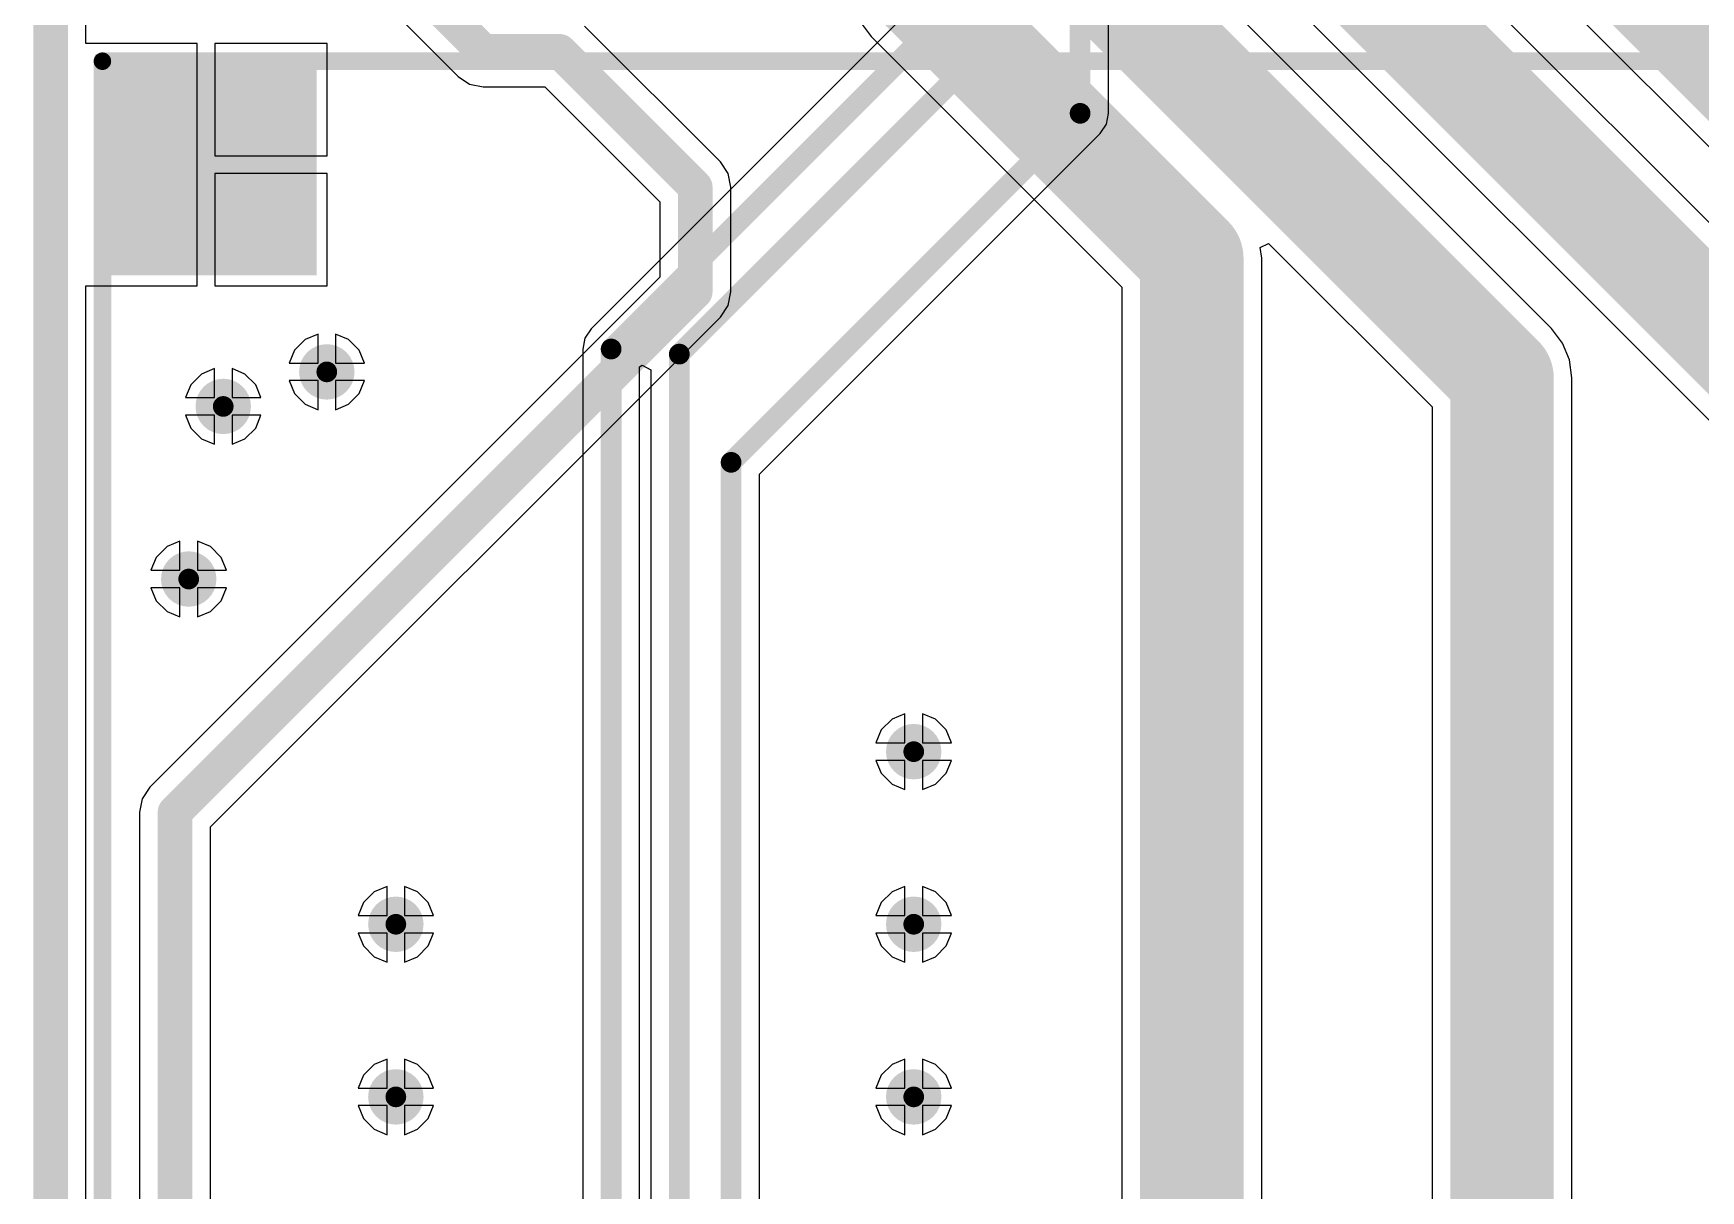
# Model space of a CAD drawing. Header units: inches. Extents: x -0.01 to 4.3, y -0.01 to 7.88.
# Drawn here: x -0.01 to 0.941, y 2.998 to 3.658 of the extents above; entities that cross this region are included whole.
import ezdxf

# ---------------------------------------------------------------- set-up
doc = ezdxf.new("R2010")
doc.units = ezdxf.units.IN
doc.header["$MEASUREMENT"] = 0
for name, color, linetype in [('Bottom Layer', 5, 'Continuous'), ('Bottom Solder', 6, 'Continuous'), ('Mechanical 1', 6, 'Continuous'), ('Multi-Layer', 9, 'Continuous'), ('Pad Holes', 156, 'Continuous'), ('Top Layer', 1, 'Continuous'), ('Top Overlay', 2, 'Continuous'), ('Top Solder', 216, 'Continuous'), ('Via Holes', 16, 'Continuous')]:
    doc.layers.add(name, color=color, linetype=linetype)

# ---------------------------------------------------------------- blocks, each defined once
blk = doc.blocks.new('DC_DC_B_____33')
at = {"layer": 'Bottom Layer'}
blk.add_hatch(color=5, dxfattribs=at).paths.add_polyline_path([(2.00787, 0.11811), (2.12598, 0.11811), (2.12598, 0), (2.00787, 0)])
at = {"layer": 'Bottom Solder'}
blk.add_hatch(color=6, dxfattribs=at).paths.add_polyline_path([(2.00387, 0.12211), (2.12998, 0.12211), (2.12998, -0.004), (2.00387, -0.004)])
at = {"layer": 'Multi-Layer'}
blk.add_hatch(color=9, dxfattribs=at).paths.add_polyline_path([(2.00787, 0.11811), (2.12598, 0.11811), (2.12598, 0), (2.00787, 0)])
at = {"layer": 'Pad Holes'}
h = blk.add_hatch(color=7, dxfattribs=at)
edge = h.paths.add_edge_path()
edge.add_arc((2.06693, 0.05906), 0.02953, 0, 360)
at = {"layer": 'Top Layer'}
blk.add_hatch(color=1, dxfattribs=at).paths.add_polyline_path([(2.00787, 0.11811), (2.12598, 0.11811), (2.12598, 0), (2.00787, 0)])
at = {"layer": 'Top Solder'}
blk.add_hatch(color=216, dxfattribs=at).paths.add_polyline_path([(2.00387, 0.12211), (2.12998, 0.12211), (2.12998, -0.004), (2.00387, -0.004)])
at = {"layer": 'Top Overlay'}
for points in [[(2.12598, 0.90551, 0.01, 0.01, 0), (2.12598, 0, 0.01, 0.01, 0)], [(2.12598, 0, 0.01, 0.01, 0), (0, 0, 0.01, 0.01, 0)]]:
    blk.add_lwpolyline(points, format="xyseb", dxfattribs=at)
blk.add_lwpolyline([(2.12348, 0, 0.005, 0.005, 1), (2.12848, 0, 0.005, 0.005, 1)], format="xyseb", close=True, dxfattribs=at)
blk.add_lwpolyline([(2.12348, 0, 0.005, 0.005, 1), (2.12848, 0, 0.005, 0.005, 1)], format="xyseb", close=True, dxfattribs=at)

msp = doc.modelspace()

# ---------------------------------------------------------------- hatches: boundary and pattern name
at = {"layer": 'Bottom Layer'}
h = msp.add_hatch(color=5, dxfattribs=at)
edge = h.paths.add_edge_path()
edge.add_arc((0.15748, 3.46457), 0.01181, 0, 360)
h = msp.add_hatch(color=5, dxfattribs=at)
edge = h.paths.add_edge_path()
edge.add_arc((0.09843, 3.44488), 0.01181, 0, 360)
h = msp.add_hatch(color=5, dxfattribs=at)
edge = h.paths.add_edge_path()
edge.add_arc((0.07874, 3.34646), 0.01181, 0, 360)
h = msp.add_hatch(color=5, dxfattribs=at)
edge = h.paths.add_edge_path()
edge.add_arc((0.49213, 3.24803), 0.01181, 0, 360)
h = msp.add_hatch(color=5, dxfattribs=at)
edge = h.paths.add_edge_path()
edge.add_arc((0.19685, 3.14961), 0.01181, 0, 360)
h = msp.add_hatch(color=5, dxfattribs=at)
edge = h.paths.add_edge_path()
edge.add_arc((0.49213, 3.14961), 0.01181, 0, 360)
h = msp.add_hatch(color=5, dxfattribs=at)
edge = h.paths.add_edge_path()
edge.add_arc((0.19685, 3.05118), 0.01181, 0, 360)
h = msp.add_hatch(color=5, dxfattribs=at)
edge = h.paths.add_edge_path()
edge.add_arc((0.49213, 3.05118), 0.01181, 0, 360)
at = {"layer": 'Bottom Solder'}
h = msp.add_hatch(color=6, dxfattribs=at)
edge = h.paths.add_edge_path()
edge.add_arc((0.15748, 3.46457), 0.01581, 0, 360)
h = msp.add_hatch(color=6, dxfattribs=at)
edge = h.paths.add_edge_path()
edge.add_arc((0.09843, 3.44488), 0.01581, 0, 360)
h = msp.add_hatch(color=6, dxfattribs=at)
edge = h.paths.add_edge_path()
edge.add_arc((0.07874, 3.34646), 0.01581, 0, 360)
h = msp.add_hatch(color=6, dxfattribs=at)
edge = h.paths.add_edge_path()
edge.add_arc((0.49213, 3.24803), 0.01581, 0, 360)
h = msp.add_hatch(color=6, dxfattribs=at)
edge = h.paths.add_edge_path()
edge.add_arc((0.19685, 3.14961), 0.01581, 0, 360)
h = msp.add_hatch(color=6, dxfattribs=at)
edge = h.paths.add_edge_path()
edge.add_arc((0.49213, 3.14961), 0.01581, 0, 360)
h = msp.add_hatch(color=6, dxfattribs=at)
edge = h.paths.add_edge_path()
edge.add_arc((0.19685, 3.05118), 0.01581, 0, 360)
h = msp.add_hatch(color=6, dxfattribs=at)
edge = h.paths.add_edge_path()
edge.add_arc((0.49213, 3.05118), 0.01581, 0, 360)
at = {"layer": 'Top Layer'}
h = msp.add_hatch(color=1, dxfattribs=at)
edge = h.paths.add_edge_path()
edge.add_arc((0.15748, 3.46457), 0.01181, 0, 360)
h = msp.add_hatch(color=1, dxfattribs=at)
edge = h.paths.add_edge_path()
edge.add_arc((0.09843, 3.44488), 0.01181, 0, 360)
h = msp.add_hatch(color=1, dxfattribs=at)
edge = h.paths.add_edge_path()
edge.add_arc((0.07874, 3.34646), 0.01181, 0, 360)
h = msp.add_hatch(color=1, dxfattribs=at)
edge = h.paths.add_edge_path()
edge.add_arc((0.49213, 3.24803), 0.01181, 0, 360)
h = msp.add_hatch(color=1, dxfattribs=at)
edge = h.paths.add_edge_path()
edge.add_arc((0.19685, 3.14961), 0.01181, 0, 360)
h = msp.add_hatch(color=1, dxfattribs=at)
edge = h.paths.add_edge_path()
edge.add_arc((0.49213, 3.14961), 0.01181, 0, 360)
h = msp.add_hatch(color=1, dxfattribs=at)
edge = h.paths.add_edge_path()
edge.add_arc((0.19685, 3.05118), 0.01181, 0, 360)
h = msp.add_hatch(color=1, dxfattribs=at)
edge = h.paths.add_edge_path()
edge.add_arc((0.49213, 3.05118), 0.01181, 0, 360)
at = {"layer": 'Top Solder'}
h = msp.add_hatch(color=216, dxfattribs=at)
edge = h.paths.add_edge_path()
edge.add_arc((0.15748, 3.46457), 0.01581, 0, 360)
h = msp.add_hatch(color=216, dxfattribs=at)
edge = h.paths.add_edge_path()
edge.add_arc((0.09843, 3.44488), 0.01581, 0, 360)
h = msp.add_hatch(color=216, dxfattribs=at)
edge = h.paths.add_edge_path()
edge.add_arc((0.07874, 3.34646), 0.01581, 0, 360)
h = msp.add_hatch(color=216, dxfattribs=at)
edge = h.paths.add_edge_path()
edge.add_arc((0.49213, 3.24803), 0.01581, 0, 360)
h = msp.add_hatch(color=216, dxfattribs=at)
edge = h.paths.add_edge_path()
edge.add_arc((0.19685, 3.14961), 0.01581, 0, 360)
h = msp.add_hatch(color=216, dxfattribs=at)
edge = h.paths.add_edge_path()
edge.add_arc((0.49213, 3.14961), 0.01581, 0, 360)
h = msp.add_hatch(color=216, dxfattribs=at)
edge = h.paths.add_edge_path()
edge.add_arc((0.19685, 3.05118), 0.01581, 0, 360)
h = msp.add_hatch(color=216, dxfattribs=at)
edge = h.paths.add_edge_path()
edge.add_arc((0.49213, 3.05118), 0.01581, 0, 360)
at = {"layer": 'Via Holes'}
h = msp.add_hatch(color=7, dxfattribs=at)
edge = h.paths.add_edge_path()
edge.add_arc((0.15748, 3.46457), 0.00591, 0, 360)
h = msp.add_hatch(color=7, dxfattribs=at)
edge = h.paths.add_edge_path()
edge.add_arc((0.09843, 3.44488), 0.00591, 0, 360)
h = msp.add_hatch(color=7, dxfattribs=at)
edge = h.paths.add_edge_path()
edge.add_arc((0.07874, 3.34646), 0.00591, 0, 360)
h = msp.add_hatch(color=7, dxfattribs=at)
edge = h.paths.add_edge_path()
edge.add_arc((0.49213, 3.24803), 0.00591, 0, 360)
h = msp.add_hatch(color=7, dxfattribs=at)
edge = h.paths.add_edge_path()
edge.add_arc((0.19685, 3.14961), 0.00591, 0, 360)
h = msp.add_hatch(color=7, dxfattribs=at)
edge = h.paths.add_edge_path()
edge.add_arc((0.49213, 3.14961), 0.00591, 0, 360)
h = msp.add_hatch(color=7, dxfattribs=at)
edge = h.paths.add_edge_path()
edge.add_arc((0.19685, 3.05118), 0.00591, 0, 360)
h = msp.add_hatch(color=7, dxfattribs=at)
edge = h.paths.add_edge_path()
edge.add_arc((0.49213, 3.05118), 0.00591, 0, 360)

# ---------------------------------------------------------------- linework, layer by layer
at = {"layer": 'Bottom Layer'}
for p, q in [((0.02007, 3.65173), (0.02007, 4.25582)), ((0.60322, 3.612), (0.60322, 3.93382)), ((0.50314, 3.68407), (0.30814, 3.48907)), ((0.08358, 3.65173), (0.02007, 3.65173)), ((0.08358, 3.58268), (0.08358, 3.65173)), ((0.15764, 3.65173), (0.09358, 3.65173)), ((0.09358, 3.65173), (0.09358, 3.58768)), ((0.15764, 3.58768), (0.15764, 3.65173)), ((0.59847, 3.60053), (0.60198, 3.60579)), ((0.60198, 3.60579), (0.60322, 3.612)), ((0.40422, 3.40628), (0.59847, 3.60053)), ((0.09358, 3.58768), (0.15764, 3.58768)), ((0.08358, 3.51362), (0.08358, 3.58268)), ((0.15764, 3.57768), (0.09358, 3.57768)), ((0.09358, 3.57768), (0.09358, 3.51362)), ((0.15764, 3.51362), (0.15764, 3.57768)), ((0.02007, 2.86433), (0.02007, 3.51362)), ((0.02007, 3.51362), (0.08358, 3.51362)), ((0.09358, 3.51362), (0.15764, 3.51362)), ((0.30814, 3.48907), (0.30462, 3.48381)), ((0.14513, 3.48306), (0.13899, 3.47692)), ((0.15248, 3.4861), (0.14513, 3.48306)), ((0.15248, 3.46957), (0.15248, 3.4861)), ((0.16984, 3.48306), (0.16248, 3.4861)), ((0.16248, 3.4861), (0.16248, 3.46957)), ((0.17597, 3.47692), (0.16984, 3.48306)), ((0.30462, 3.48381), (0.30339, 3.4776)), ((0.13899, 3.47692), (0.13594, 3.46957)), ((0.17902, 3.46957), (0.17597, 3.47692)), ((0.30339, 3.4776), (0.30339, 1.26)), ((0.08607, 3.46337), (0.07993, 3.45724)), ((0.09343, 3.46642), (0.08607, 3.46337)), ((0.09343, 3.44988), (0.09343, 3.46642)), ((0.11078, 3.46337), (0.10343, 3.46642)), ((0.10343, 3.46642), (0.10343, 3.44988)), ((0.11692, 3.45724), (0.11078, 3.46337)), ((0.13594, 3.46957), (0.15248, 3.46957)), ((0.16248, 3.46957), (0.17902, 3.46957)), ((0.33582, 3.4675), (0.33726, 3.46846)), ((0.33582, 1.25328), (0.33582, 3.4675)), ((0.33726, 3.46846), (0.34226, 3.46578)), ((0.34226, 3.46578), (0.34226, 0.99541)), ((0.07993, 3.45724), (0.07689, 3.44988)), ((0.11996, 3.44988), (0.11692, 3.45724)), ((0.15248, 3.45957), (0.13594, 3.45957)), ((0.13594, 3.45957), (0.13899, 3.45221)), ((0.13899, 3.45221), (0.14513, 3.44608)), ((0.15248, 3.44303), (0.15248, 3.45957)), ((0.17902, 3.45957), (0.16248, 3.45957)), ((0.16248, 3.45957), (0.16248, 3.44303)), ((0.16984, 3.44608), (0.17597, 3.45221)), ((0.17597, 3.45221), (0.17902, 3.45957)), ((0.07689, 3.44988), (0.09343, 3.44988)), ((0.10343, 3.44988), (0.11996, 3.44988)), ((0.14513, 3.44608), (0.15248, 3.44303)), ((0.16248, 3.44303), (0.16984, 3.44608)), ((0.09343, 3.43988), (0.07689, 3.43988)), ((0.07689, 3.43988), (0.07993, 3.43253)), ((0.07993, 3.43253), (0.08607, 3.42639)), ((0.09343, 3.42334), (0.09343, 3.43988)), ((0.11996, 3.43988), (0.10343, 3.43988)), ((0.10343, 3.43988), (0.10343, 3.42334)), ((0.11078, 3.42639), (0.11692, 3.43253)), ((0.11692, 3.43253), (0.11996, 3.43988)), ((0.08607, 3.42639), (0.09343, 3.42334)), ((0.10343, 3.42334), (0.11078, 3.42639)), ((0.40422, 0.91822), (0.40422, 3.40628)), ((0.07374, 3.36799), (0.06639, 3.36495)), ((0.07374, 3.35146), (0.07374, 3.36799)), ((0.0911, 3.36495), (0.08374, 3.36799)), ((0.08374, 3.36799), (0.08374, 3.35146)), ((0.06025, 3.35881), (0.0572, 3.35146)), ((0.06639, 3.36495), (0.06025, 3.35881)), ((0.09723, 3.35881), (0.0911, 3.36495)), ((0.10028, 3.35146), (0.09723, 3.35881)), ((0.0572, 3.35146), (0.07374, 3.35146)), ((0.08374, 3.35146), (0.10028, 3.35146)), ((0.07374, 3.34146), (0.0572, 3.34146)), ((0.0572, 3.34146), (0.06025, 3.3341)), ((0.07374, 3.32492), (0.07374, 3.34146)), ((0.10028, 3.34146), (0.08374, 3.34146)), ((0.08374, 3.34146), (0.08374, 3.32492)), ((0.09723, 3.3341), (0.10028, 3.34146)), ((0.06025, 3.3341), (0.06639, 3.32797)), ((0.06639, 3.32797), (0.07374, 3.32492)), ((0.08374, 3.32492), (0.0911, 3.32797)), ((0.0911, 3.32797), (0.09723, 3.3341)), ((0.47977, 3.26652), (0.47364, 3.26039)), ((0.48713, 3.26957), (0.47977, 3.26652)), ((0.48713, 3.25303), (0.48713, 3.26957)), ((0.50448, 3.26652), (0.49713, 3.26957)), ((0.49713, 3.26957), (0.49713, 3.25303)), ((0.51062, 3.26039), (0.50448, 3.26652)), ((0.47364, 3.26039), (0.47059, 3.25303)), ((0.47059, 3.25303), (0.48713, 3.25303)), ((0.49713, 3.25303), (0.51366, 3.25303)), ((0.51366, 3.25303), (0.51062, 3.26039)), ((0.48713, 3.24303), (0.47059, 3.24303)), ((0.47059, 3.24303), (0.47364, 3.23568)), ((0.48713, 3.22649), (0.48713, 3.24303)), ((0.51366, 3.24303), (0.49713, 3.24303)), ((0.49713, 3.24303), (0.49713, 3.22649)), ((0.51062, 3.23568), (0.51366, 3.24303)), ((0.47364, 3.23568), (0.47977, 3.22954)), ((0.50448, 3.22954), (0.51062, 3.23568)), ((0.47977, 3.22954), (0.48713, 3.22649)), ((0.49713, 3.22649), (0.50448, 3.22954)), ((0.1845, 3.1681), (0.17836, 3.16196)), ((0.19185, 3.17114), (0.1845, 3.1681)), ((0.19185, 3.15461), (0.19185, 3.17114)), ((0.20921, 3.1681), (0.20185, 3.17114)), ((0.20185, 3.17114), (0.20185, 3.15461)), ((0.21534, 3.16196), (0.20921, 3.1681)), ((0.47977, 3.1681), (0.47364, 3.16196)), ((0.48713, 3.17114), (0.47977, 3.1681)), ((0.48713, 3.15461), (0.48713, 3.17114)), ((0.50448, 3.1681), (0.49713, 3.17114)), ((0.49713, 3.17114), (0.49713, 3.15461)), ((0.51062, 3.16196), (0.50448, 3.1681)), ((0.17836, 3.16196), (0.17531, 3.15461)), ((0.21839, 3.15461), (0.21534, 3.16196)), ((0.47364, 3.16196), (0.47059, 3.15461)), ((0.51366, 3.15461), (0.51062, 3.16196)), ((0.17531, 3.15461), (0.19185, 3.15461)), ((0.20185, 3.15461), (0.21839, 3.15461)), ((0.47059, 3.15461), (0.48713, 3.15461)), ((0.49713, 3.15461), (0.51366, 3.15461)), ((0.19185, 3.14461), (0.17531, 3.14461)), ((0.17531, 3.14461), (0.17836, 3.13725)), ((0.17836, 3.13725), (0.1845, 3.13112)), ((0.19185, 3.12807), (0.19185, 3.14461)), ((0.21839, 3.14461), (0.20185, 3.14461)), ((0.20185, 3.14461), (0.20185, 3.12807)), ((0.20921, 3.13112), (0.21534, 3.13725)), ((0.21534, 3.13725), (0.21839, 3.14461)), ((0.48713, 3.14461), (0.47059, 3.14461)), ((0.47059, 3.14461), (0.47364, 3.13725)), ((0.47364, 3.13725), (0.47977, 3.13112)), ((0.48713, 3.12807), (0.48713, 3.14461)), ((0.51366, 3.14461), (0.49713, 3.14461)), ((0.49713, 3.14461), (0.49713, 3.12807)), ((0.50448, 3.13112), (0.51062, 3.13725)), ((0.51062, 3.13725), (0.51366, 3.14461)), ((0.1845, 3.13112), (0.19185, 3.12807)), ((0.20185, 3.12807), (0.20921, 3.13112)), ((0.47977, 3.13112), (0.48713, 3.12807)), ((0.49713, 3.12807), (0.50448, 3.13112)), ((0.19185, 3.07272), (0.1845, 3.06967)), ((0.19185, 3.05618), (0.19185, 3.07272)), ((0.20921, 3.06967), (0.20185, 3.07272)), ((0.20185, 3.07272), (0.20185, 3.05618)), ((0.48713, 3.07272), (0.47977, 3.06967)), ((0.48713, 3.05618), (0.48713, 3.07272)), ((0.50448, 3.06967), (0.49713, 3.07272)), ((0.49713, 3.07272), (0.49713, 3.05618)), ((0.17836, 3.06354), (0.17531, 3.05618)), ((0.1845, 3.06967), (0.17836, 3.06354)), ((0.21534, 3.06354), (0.20921, 3.06967)), ((0.21839, 3.05618), (0.21534, 3.06354)), ((0.47364, 3.06354), (0.47059, 3.05618)), ((0.47977, 3.06967), (0.47364, 3.06354)), ((0.51062, 3.06354), (0.50448, 3.06967)), ((0.51366, 3.05618), (0.51062, 3.06354)), ((0.17531, 3.05618), (0.19185, 3.05618)), ((0.20185, 3.05618), (0.21839, 3.05618)), ((0.47059, 3.05618), (0.48713, 3.05618)), ((0.49713, 3.05618), (0.51366, 3.05618)), ((0.19185, 3.04618), (0.17531, 3.04618)), ((0.17531, 3.04618), (0.17836, 3.03883)), ((0.19185, 3.02964), (0.19185, 3.04618)), ((0.21839, 3.04618), (0.20185, 3.04618)), ((0.20185, 3.04618), (0.20185, 3.02964)), ((0.21534, 3.03883), (0.21839, 3.04618)), ((0.48713, 3.04618), (0.47059, 3.04618)), ((0.47059, 3.04618), (0.47364, 3.03883)), ((0.48713, 3.02964), (0.48713, 3.04618)), ((0.51366, 3.04618), (0.49713, 3.04618)), ((0.49713, 3.04618), (0.49713, 3.02964)), ((0.51062, 3.03883), (0.51366, 3.04618)), ((0.17836, 3.03883), (0.1845, 3.03269)), ((0.1845, 3.03269), (0.19185, 3.02964)), ((0.20185, 3.02964), (0.20921, 3.03269)), ((0.20921, 3.03269), (0.21534, 3.03883)), ((0.47364, 3.03883), (0.47977, 3.03269)), ((0.47977, 3.03269), (0.48713, 3.02964)), ((0.49713, 3.02964), (0.50448, 3.03269)), ((0.50448, 3.03269), (0.51062, 3.03883))]:
    msp.add_line(p, q, dxfattribs=at)
for points in [[(0.587, 3.612, 0.01181, 0.01181, 0), (0.587, 3.94054, 0.01181, 0.01181, 0)], [(0.31961, 3.4776, 0.01181, 0.01181, 0), (0.51935, 3.67735, 0.01181, 0.01181, 0)], [(0.35847, 3.47471, 0.01181, 0.01181, 0), (0.54888, 3.66512, 0.01181, 0.01181, 0)], [(0.388, 3.413, 0.01181, 0.01181, 0), (0.587, 3.612, 0.01181, 0.01181, 0)], [(0.31961, 1.25328, 0.01181, 0.01181, 0), (0.31961, 3.4776, 0.01181, 0.01181, 0)], [(0.35847, 0.98869, 0.01181, 0.01181, 0), (0.35847, 3.47471, 0.01181, 0.01181, 0)], [(0.388, 0.91822, 0.01181, 0.01181, 0), (0.388, 3.413, 0.01181, 0.01181, 0)]]:
    msp.add_lwpolyline(points, format="xyseb", dxfattribs=at)
for points in [[(0.58405, 3.612, 0.00591, 0.00591, 1), (0.58995, 3.612, 0.00591, 0.00591, 1)], [(0.58405, 3.612, 0.00591, 0.00591, 1), (0.58995, 3.612, 0.00591, 0.00591, 1)], [(0.31665, 3.4776, 0.00591, 0.00591, 1), (0.32256, 3.4776, 0.00591, 0.00591, 1)], [(0.31665, 3.4776, 0.00591, 0.00591, 1), (0.32256, 3.4776, 0.00591, 0.00591, 1)], [(0.35552, 3.47471, 0.00591, 0.00591, 1), (0.36143, 3.47471, 0.00591, 0.00591, 1)], [(0.35552, 3.47471, 0.00591, 0.00591, 1), (0.36143, 3.47471, 0.00591, 0.00591, 1)], [(0.38505, 3.413, 0.00591, 0.00591, 1), (0.39095, 3.413, 0.00591, 0.00591, 1)], [(0.38505, 3.413, 0.00591, 0.00591, 1), (0.39095, 3.413, 0.00591, 0.00591, 1)]]:
    msp.add_lwpolyline(points, format="xyseb", close=True, dxfattribs=at)
at = {"layer": 'Mechanical 1'}
for points in [[(-0.00492, 0.11811, 0.00984, 0.00984, 0), (-0.00492, 4.25669, 0.00984, 0.00984, 0)], [(0.00492, 0.11833, 0.00984, 0.00984, 0), (0.00492, 4.25648, 0.00984, 0.00984, 0)]]:
    msp.add_lwpolyline(points, format="xyseb", dxfattribs=at)
at = {"layer": 'Top Layer'}
for p, q in [((0.02007, 3.65173), (0.02007, 4.25582)), ((0.07358, 3.79186), (0.23237, 3.63307)), ((0.7456, 3.7929), (1.06398, 3.47451)), ((1.02944, 3.46592), (0.74721, 3.74814)), ((0.85575, 3.48928), (0.65559, 3.68944)), ((0.69083, 3.69176), (0.96138, 3.42121)), ((0.38189, 3.5843), (0.30451, 3.66168)), ((0.46154, 3.66408), (0.46787, 3.65582)), ((0.08358, 3.65173), (0.02007, 3.65173)), ((0.08358, 3.58268), (0.08358, 3.65173)), ((0.15764, 3.65173), (0.09358, 3.65173)), ((0.09358, 3.65173), (0.09358, 3.58768)), ((0.15764, 3.58768), (0.15764, 3.65173)), ((0.46787, 3.65582), (0.6108, 3.51289)), ((0.23237, 3.63307), (0.23893, 3.62868)), ((0.23893, 3.62868), (0.24667, 3.62714)), ((0.24667, 3.62714), (0.28182, 3.62714)), ((0.28182, 3.62714), (0.34735, 3.56161)), ((0.09358, 3.58768), (0.15764, 3.58768)), ((0.38627, 3.57773), (0.38189, 3.5843)), ((0.08358, 3.51362), (0.08358, 3.58268)), ((0.15764, 3.57768), (0.09358, 3.57768)), ((0.09358, 3.57768), (0.09358, 3.51362)), ((0.15764, 3.51362), (0.15764, 3.57768)), ((0.38781, 3.56999), (0.38627, 3.57773)), ((0.38781, 3.51016), (0.38781, 3.56999)), ((0.34735, 3.56161), (0.34735, 3.51854)), ((0.68974, 3.53545), (0.69448, 3.53779)), ((0.69448, 3.53779), (0.78769, 3.44457)), ((0.69054, 3.52941), (0.68974, 3.53545)), ((0.69054, 2.95458), (0.69054, 3.52941)), ((0.69054, 3.52941), (0.69054, 3.52941)), ((0.34735, 3.51854), (0.0566, 3.22779)), ((0.02007, 2.86433), (0.02007, 3.51362)), ((0.02007, 3.51362), (0.08358, 3.51362)), ((0.09358, 3.51362), (0.15764, 3.51362)), ((0.38627, 3.50241), (0.38781, 3.51016)), ((0.6108, 3.51289), (0.6108, 2.97109)), ((0.38189, 3.49585), (0.38627, 3.50241)), ((0.09114, 3.2051), (0.38189, 3.49585)), ((0.86209, 3.48102), (0.85575, 3.48928)), ((0.14513, 3.48306), (0.13899, 3.47692)), ((0.15248, 3.4861), (0.14513, 3.48306)), ((0.15248, 3.46957), (0.15248, 3.4861)), ((0.16984, 3.48306), (0.16248, 3.4861)), ((0.16248, 3.4861), (0.16248, 3.46957)), ((0.17597, 3.47692), (0.16984, 3.48306)), ((0.86607, 3.47141), (0.86209, 3.48102)), ((0.13899, 3.47692), (0.13594, 3.46957)), ((0.17902, 3.46957), (0.17597, 3.47692)), ((0.86743, 3.46109), (0.86607, 3.47141)), ((0.08607, 3.46337), (0.07993, 3.45724)), ((0.09343, 3.46642), (0.08607, 3.46337)), ((0.09343, 3.44988), (0.09343, 3.46642)), ((0.11078, 3.46337), (0.10343, 3.46642)), ((0.10343, 3.46642), (0.10343, 3.44988)), ((0.11692, 3.45724), (0.11078, 3.46337)), ((0.13594, 3.46957), (0.15248, 3.46957)), ((0.16248, 3.46957), (0.17902, 3.46957)), ((0.86743, 2.67076), (0.86743, 3.46109)), ((0.86743, 3.46109), (0.86743, 3.46109)), ((0.07993, 3.45724), (0.07689, 3.44988)), ((0.11996, 3.44988), (0.11692, 3.45724)), ((0.15248, 3.45957), (0.13594, 3.45957)), ((0.13594, 3.45957), (0.13899, 3.45221)), ((0.13899, 3.45221), (0.14513, 3.44608)), ((0.15248, 3.44303), (0.15248, 3.45957)), ((0.17902, 3.45957), (0.16248, 3.45957)), ((0.16248, 3.45957), (0.16248, 3.44303)), ((0.16984, 3.44608), (0.17597, 3.45221)), ((0.17597, 3.45221), (0.17902, 3.45957)), ((0.07689, 3.44988), (0.09343, 3.44988)), ((0.10343, 3.44988), (0.11996, 3.44988)), ((0.14513, 3.44608), (0.15248, 3.44303)), ((0.16248, 3.44303), (0.16984, 3.44608)), ((0.78769, 3.44457), (0.78769, 2.67076)), ((0.09343, 3.43988), (0.07689, 3.43988)), ((0.07689, 3.43988), (0.07993, 3.43253)), ((0.07993, 3.43253), (0.08607, 3.42639)), ((0.09343, 3.42334), (0.09343, 3.43988)), ((0.11996, 3.43988), (0.10343, 3.43988)), ((0.10343, 3.43988), (0.10343, 3.42334)), ((0.11078, 3.42639), (0.11692, 3.43253)), ((0.11692, 3.43253), (0.11996, 3.43988)), ((0.08607, 3.42639), (0.09343, 3.42334)), ((0.10343, 3.42334), (0.11078, 3.42639)), ((0.07374, 3.36799), (0.06639, 3.36495)), ((0.07374, 3.35146), (0.07374, 3.36799)), ((0.0911, 3.36495), (0.08374, 3.36799)), ((0.08374, 3.36799), (0.08374, 3.35146)), ((0.06025, 3.35881), (0.0572, 3.35146)), ((0.06639, 3.36495), (0.06025, 3.35881)), ((0.09723, 3.35881), (0.0911, 3.36495)), ((0.10028, 3.35146), (0.09723, 3.35881)), ((0.0572, 3.35146), (0.07374, 3.35146)), ((0.08374, 3.35146), (0.10028, 3.35146)), ((0.07374, 3.34146), (0.0572, 3.34146)), ((0.0572, 3.34146), (0.06025, 3.3341)), ((0.07374, 3.32492), (0.07374, 3.34146)), ((0.10028, 3.34146), (0.08374, 3.34146)), ((0.08374, 3.34146), (0.08374, 3.32492)), ((0.09723, 3.3341), (0.10028, 3.34146)), ((0.06025, 3.3341), (0.06639, 3.32797)), ((0.06639, 3.32797), (0.07374, 3.32492)), ((0.08374, 3.32492), (0.0911, 3.32797)), ((0.0911, 3.32797), (0.09723, 3.3341)), ((0.47977, 3.26652), (0.47364, 3.26039)), ((0.48713, 3.26957), (0.47977, 3.26652)), ((0.48713, 3.25303), (0.48713, 3.26957)), ((0.50448, 3.26652), (0.49713, 3.26957)), ((0.49713, 3.26957), (0.49713, 3.25303)), ((0.51062, 3.26039), (0.50448, 3.26652)), ((0.47364, 3.26039), (0.47059, 3.25303)), ((0.47059, 3.25303), (0.48713, 3.25303)), ((0.49713, 3.25303), (0.51366, 3.25303)), ((0.51366, 3.25303), (0.51062, 3.26039)), ((0.48713, 3.24303), (0.47059, 3.24303)), ((0.47059, 3.24303), (0.47364, 3.23568)), ((0.48713, 3.22649), (0.48713, 3.24303)), ((0.51366, 3.24303), (0.49713, 3.24303)), ((0.49713, 3.24303), (0.49713, 3.22649)), ((0.51062, 3.23568), (0.51366, 3.24303)), ((0.47364, 3.23568), (0.47977, 3.22954)), ((0.50448, 3.22954), (0.51062, 3.23568)), ((0.0566, 3.22779), (0.05221, 3.22122)), ((0.47977, 3.22954), (0.48713, 3.22649)), ((0.49713, 3.22649), (0.50448, 3.22954)), ((0.05221, 3.22122), (0.05067, 3.21348)), ((0.05067, 3.21348), (0.05067, 2.86433)), ((0.09114, 2.86433), (0.09114, 3.2051)), ((0.1845, 3.1681), (0.17836, 3.16196)), ((0.19185, 3.17114), (0.1845, 3.1681)), ((0.19185, 3.15461), (0.19185, 3.17114)), ((0.20921, 3.1681), (0.20185, 3.17114)), ((0.20185, 3.17114), (0.20185, 3.15461)), ((0.21534, 3.16196), (0.20921, 3.1681)), ((0.47977, 3.1681), (0.47364, 3.16196)), ((0.48713, 3.17114), (0.47977, 3.1681)), ((0.48713, 3.15461), (0.48713, 3.17114)), ((0.50448, 3.1681), (0.49713, 3.17114)), ((0.49713, 3.17114), (0.49713, 3.15461)), ((0.51062, 3.16196), (0.50448, 3.1681)), ((0.17836, 3.16196), (0.17531, 3.15461)), ((0.21839, 3.15461), (0.21534, 3.16196)), ((0.47364, 3.16196), (0.47059, 3.15461)), ((0.51366, 3.15461), (0.51062, 3.16196)), ((0.17531, 3.15461), (0.19185, 3.15461)), ((0.20185, 3.15461), (0.21839, 3.15461)), ((0.47059, 3.15461), (0.48713, 3.15461)), ((0.49713, 3.15461), (0.51366, 3.15461)), ((0.19185, 3.14461), (0.17531, 3.14461)), ((0.17531, 3.14461), (0.17836, 3.13725)), ((0.17836, 3.13725), (0.1845, 3.13112)), ((0.19185, 3.12807), (0.19185, 3.14461)), ((0.21839, 3.14461), (0.20185, 3.14461)), ((0.20185, 3.14461), (0.20185, 3.12807)), ((0.20921, 3.13112), (0.21534, 3.13725)), ((0.21534, 3.13725), (0.21839, 3.14461)), ((0.48713, 3.14461), (0.47059, 3.14461)), ((0.47059, 3.14461), (0.47364, 3.13725)), ((0.47364, 3.13725), (0.47977, 3.13112)), ((0.48713, 3.12807), (0.48713, 3.14461)), ((0.51366, 3.14461), (0.49713, 3.14461)), ((0.49713, 3.14461), (0.49713, 3.12807)), ((0.50448, 3.13112), (0.51062, 3.13725)), ((0.51062, 3.13725), (0.51366, 3.14461)), ((0.1845, 3.13112), (0.19185, 3.12807)), ((0.20185, 3.12807), (0.20921, 3.13112)), ((0.47977, 3.13112), (0.48713, 3.12807)), ((0.49713, 3.12807), (0.50448, 3.13112)), ((0.19185, 3.07272), (0.1845, 3.06967)), ((0.19185, 3.05618), (0.19185, 3.07272)), ((0.20921, 3.06967), (0.20185, 3.07272)), ((0.20185, 3.07272), (0.20185, 3.05618)), ((0.48713, 3.07272), (0.47977, 3.06967)), ((0.48713, 3.05618), (0.48713, 3.07272)), ((0.50448, 3.06967), (0.49713, 3.07272)), ((0.49713, 3.07272), (0.49713, 3.05618)), ((0.17836, 3.06354), (0.17531, 3.05618)), ((0.1845, 3.06967), (0.17836, 3.06354)), ((0.21534, 3.06354), (0.20921, 3.06967)), ((0.21839, 3.05618), (0.21534, 3.06354)), ((0.47364, 3.06354), (0.47059, 3.05618)), ((0.47977, 3.06967), (0.47364, 3.06354)), ((0.51062, 3.06354), (0.50448, 3.06967)), ((0.51366, 3.05618), (0.51062, 3.06354)), ((0.17531, 3.05618), (0.19185, 3.05618)), ((0.20185, 3.05618), (0.21839, 3.05618)), ((0.47059, 3.05618), (0.48713, 3.05618)), ((0.49713, 3.05618), (0.51366, 3.05618)), ((0.19185, 3.04618), (0.17531, 3.04618)), ((0.17531, 3.04618), (0.17836, 3.03883)), ((0.19185, 3.02964), (0.19185, 3.04618)), ((0.21839, 3.04618), (0.20185, 3.04618)), ((0.20185, 3.04618), (0.20185, 3.02964)), ((0.21534, 3.03883), (0.21839, 3.04618)), ((0.48713, 3.04618), (0.47059, 3.04618)), ((0.47059, 3.04618), (0.47364, 3.03883)), ((0.48713, 3.02964), (0.48713, 3.04618)), ((0.51366, 3.04618), (0.49713, 3.04618)), ((0.49713, 3.04618), (0.49713, 3.02964)), ((0.51062, 3.03883), (0.51366, 3.04618)), ((0.17836, 3.03883), (0.1845, 3.03269)), ((0.1845, 3.03269), (0.19185, 3.02964)), ((0.20185, 3.02964), (0.20921, 3.03269)), ((0.20921, 3.03269), (0.21534, 3.03883)), ((0.47364, 3.03883), (0.47977, 3.03269)), ((0.47977, 3.03269), (0.48713, 3.02964)), ((0.49713, 3.02964), (0.50448, 3.03269)), ((0.50448, 3.03269), (0.51062, 3.03883))]:
    msp.add_line(p, q, dxfattribs=at)
for points in [[(0.67913, 3.91575, 0.05906, 0.05906, 0), (1.10385, 3.49103, 0.05906, 0.05906, 0)], [(0.08788, 3.80616, 0.01969, 0.01969, 0), (0.24667, 3.64737, 0.01969, 0.01969, 0)], [(0.67913, 3.75984, 0.05906, 0.05906, 0), (1.00125, 3.43772, 0.05906, 0.05906, 0)], [(0.57283, 3.71581, 0.05906, 0.05906, 0), (0.82756, 3.46109, 0.05906, 0.05906, 0)], [(0.49606, 3.68401, 0.05906, 0.05906, 0), (0.49606, 3.68753, 0.05906, 0.05906, 0)], [(0.49606, 3.68401, 0.05906, 0.05906, 0), (0.65067, 3.52941, 0.05906, 0.05906, 0)], [(0.24667, 3.64737, 0.01969, 0.01969, 0), (0.2902, 3.64737, 0.01969, 0.01969, 0)], [(0.2902, 3.64737, 0.01969, 0.01969, 0), (0.36758, 3.56999, 0.01969, 0.01969, 0)], [(0.36758, 3.51016, 0.01969, 0.01969, 0), (0.36758, 3.56999, 0.01969, 0.01969, 0)], [(0.65067, 2.95457, 0.05906, 0.05906, 0), (0.65067, 3.52941, 0.05906, 0.05906, 0)], [(0.07091, 3.21348, 0.01969, 0.01969, 0), (0.36758, 3.51016, 0.01969, 0.01969, 0)], [(0.82756, 2.60118, 0.05906, 0.05906, 0), (0.82756, 3.46109, 0.05906, 0.05906, 0)], [(0.07091, 2.81295, 0.01969, 0.01969, 0), (0.07091, 3.21348, 0.01969, 0.01969, 0)]]:
    msp.add_lwpolyline(points, format="xyseb", dxfattribs=at)
for points in [[(0.4813, 3.68401, 0.02953, 0.02953, 1), (0.51083, 3.68401, 0.02953, 0.02953, 1)], [(0.4813, 3.68401, 0.02953, 0.02953, 1), (0.51083, 3.68401, 0.02953, 0.02953, 1)], [(0.24175, 3.64737, 0.00984, 0.00984, 1), (0.25159, 3.64737, 0.00984, 0.00984, 1)], [(0.24175, 3.64737, 0.00984, 0.00984, 1), (0.25159, 3.64737, 0.00984, 0.00984, 1)], [(0.28528, 3.64737, 0.00984, 0.00984, 1), (0.29512, 3.64737, 0.00984, 0.00984, 1)], [(0.28528, 3.64737, 0.00984, 0.00984, 1), (0.29512, 3.64737, 0.00984, 0.00984, 1)], [(0.36266, 3.56999, 0.00984, 0.00984, 1), (0.3725, 3.56999, 0.00984, 0.00984, 1)], [(0.36266, 3.56999, 0.00984, 0.00984, 1), (0.3725, 3.56999, 0.00984, 0.00984, 1)], [(0.63591, 3.52941, 0.02953, 0.02953, 1), (0.66543, 3.52941, 0.02953, 0.02953, 1)], [(0.63591, 3.52941, 0.02953, 0.02953, 1), (0.66543, 3.52941, 0.02953, 0.02953, 1)], [(0.36266, 3.51016, 0.00984, 0.00984, 1), (0.3725, 3.51016, 0.00984, 0.00984, 1)], [(0.36266, 3.51016, 0.00984, 0.00984, 1), (0.3725, 3.51016, 0.00984, 0.00984, 1)], [(0.8128, 3.46109, 0.02953, 0.02953, 1), (0.84232, 3.46109, 0.02953, 0.02953, 1)], [(0.8128, 3.46109, 0.02953, 0.02953, 1), (0.84232, 3.46109, 0.02953, 0.02953, 1)], [(0.06598, 3.21348, 0.00984, 0.00984, 1), (0.07583, 3.21348, 0.00984, 0.00984, 1)], [(0.06598, 3.21348, 0.00984, 0.00984, 1), (0.07583, 3.21348, 0.00984, 0.00984, 1)]]:
    msp.add_lwpolyline(points, format="xyseb", close=True, dxfattribs=at)

# ---------------------------------------------------------------- block references
at = {"rotation": 180}
msp.add_blockref('DC_DC_B_____33', (2.15551, 3.64173), dxfattribs=at)

doc.saveas('drawing.dxf')
